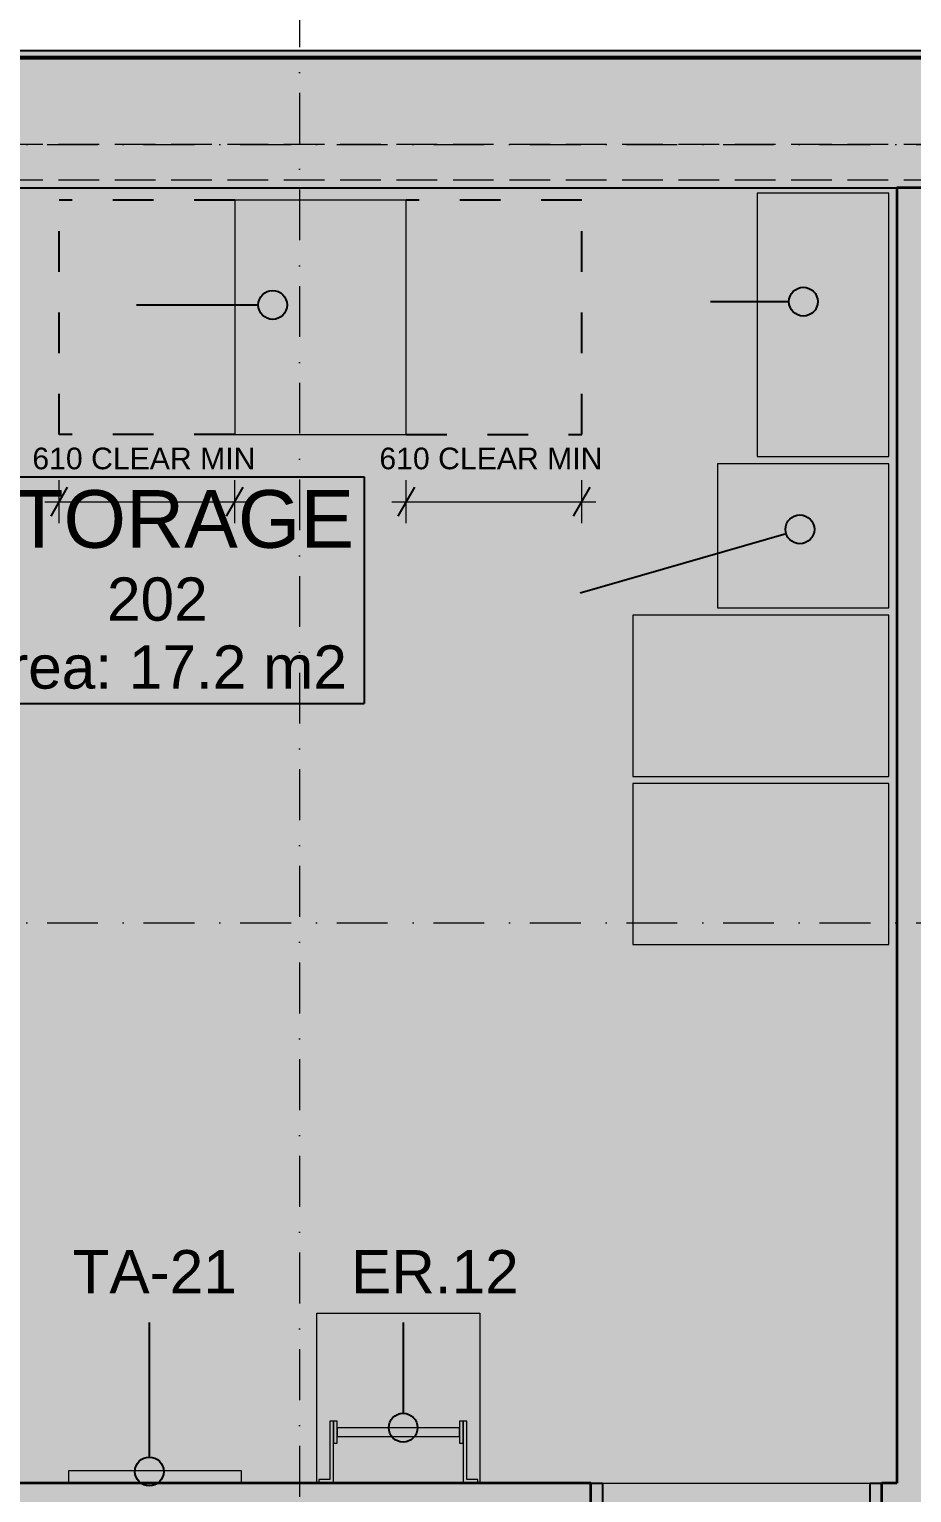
# Model space of a CAD drawing. Header units: millimetres. Extents: x -14278 to 97203, y -22378 to 34603.
# Drawn here: x 56610 to 59674, y 5135 to 10211 of the extents above; entities that cross this region are included whole.
import ezdxf
from ezdxf.enums import TextEntityAlignment as Align

# ---------------------------------------------------------------- set-up
doc = ezdxf.new("R2010")
doc.units = ezdxf.units.MM
doc.header["$MEASUREMENT"] = 0
for name, pattern in [('Dashed', [282.222223, 141.111112, -141.111112]), ('Dot & Dashed', [335.138881, 176.388884, -88.194442, 0, -70.555556]), ('Hidden Line', [195.611112, 141.111112, -54.5])]:
    doc.linetypes.add(name, pattern=pattern)
for name, color, linetype in [('A-Zz_20_10_90-T_TextFFEInternal', 7, 'Continuous'), ('NewA-Ee_25_10-M_WallsExternal', 7, 'Continuous'), ('NewA-Ee_25_10-M_WallsInternal', 7, 'Continuous'), ('NewA-Ee_30_10-M_Roofs', 7, 'Continuous'), ('NewA-Ee_30_40-M_Floors', 7, 'Continuous'), ('NewA-Ee_40_20-M_GeneralFFAndEInternalEquipment', 7, 'Continuous'), ('NewA-Ee_40_20-M_GeneralFFAndEInternalFixed', 7, 'Continuous'), ('NewA-SL-M_SpacesInternal', 7, 'Continuous'), ('NewA-Ss_30_25-M_CeilingAndSoffitSystems', 7, 'Continuous'), ('NewA-Zz_20_10_90-T_TextFFEInternal', 7, 'Continuous'), ('NewA-Zz_20_20-D_DimensionFFE', 7, 'Continuous'), ('NewA-Zz_35_40_80-M_GridStructural', 7, 'Continuous'), ('NewA-Zz_50_90_00-M_GrossInternal', 7, 'Continuous'), ('NewA-Zz_60_50_90-P_VoidOpening', 7, 'Continuous')]:
    doc.layers.add(name, color=color, linetype=linetype)
doc.styles.add('GENERATED_STYLE_1', font='')
doc.styles.get('GENERATED_STYLE_1').set_extended_font_data('Arial')
doc.dimstyles.new('GENERATED_STYLE__3', dxfattribs={"dimtxt": 75, "dimasz": 76, "dimexe": 0.18, "dimexo": 300, "dimgap": 0.09, "dimtad": 1, "dimtih": 1, "dimtoh": 1, "dimdec": 0, "dimzin": 0, "dimdsep": 46, "dimtxsty": 'GENERATED_STYLE_1', "dimblk": 'ARROWHEAD_2', "dimblk1": 'ARROWHEAD_2', "dimblk2": 'ARROWHEAD_2', "dimcen": 0.09, "dimclrd": 6, "dimclre": 6, "dimclrt": 7, "dimazin": 0, "dimtfac": 1, "dimtdec": 4, "dimtmove": 2, "dimatfit": 3, "dimfxl": 0, "dimtolj": 1, "dimtzin": 0, "dimarcsym": 0})

# ---------------------------------------------------------------- blocks, each defined once
blk = doc.blocks.new('Slab_29_2', base_point=(87898, 1112.3))
at = {"layer": 'NewA-Ee_30_40-M_Floors', "linetype": 'Continuous', "lineweight": 13}
blk.add_hatch(color=254, dxfattribs=at).paths.add_polyline_path([(87898, 1112.3), (87898, 7409.5), (90347.7, 7409.5), (90347.7, 9661.5), (55798.3, 9661.5), (55798.3, 1112.3)])
at = {"layer": 'NewA-Ee_30_40-M_Floors', "color": 6, "linetype": 'Continuous', "lineweight": 13, "flags": 128}
blk.add_lwpolyline([(87898, 1112.3), (55798.3, 1112.3), (55798.3, 9661.5), (90347.7, 9661.5), (90347.7, 7409.5), (87898, 7409.5)], close=True, dxfattribs=at)
blk = doc.blocks.new('STORAGE_202_39_2', base_point=(57054.8, 8305))
at = {"layer": 'NewA-SL-M_SpacesInternal', "color": 253, "linetype": 'Continuous', "lineweight": 13}
for p, q in [((55798.3, 9661.5), (55798.3, 5167.8)), ((59621.6, 9661.5), (55798.3, 9661.5)), ((59621.6, 5167.8), (59621.6, 9661.5)), ((55798.3, 5167.8), (59621.6, 5167.8))]:
    blk.add_line(p, q, dxfattribs=at)
at = {"layer": 'NewA-SL-M_SpacesInternal', "linetype": 'Continuous'}
for p, q in [((56336.7, 8658.6), (56336.7, 8344.3)), ((56336.7, 8658.6), (57772.9, 8658.6)), ((57772.9, 8658.6), (57772.9, 8344.3)), ((56336.7, 8344.3), (56336.7, 8108.6)), ((57772.9, 8344.3), (57772.9, 8108.6)), ((56336.7, 8108.6), (56336.7, 7872.8)), ((57772.9, 8108.6), (57772.9, 7872.8)), ((56336.7, 7872.8), (57772.9, 7872.8))]:
    blk.add_line(p, q, dxfattribs=at)
at = {"layer": 'NewA-SL-M_SpacesInternal', "color": 5, "lineweight": 70, "style": 'GENERATED_STYLE_1'}
for tag, height, p in [('ROOM_NAME', 200, (57054.8, 8612.8)), ('ROOM_NUMBER', 150, (57054.8, 8310)), ('adj_text', 150, (57054.8, 8074.3))]:
    blk.add_attdef(tag, text='', height=height, dxfattribs=at).set_placement(p, align=Align.TOP_CENTER)
blk = doc.blocks.new('Slab_38_2', base_point=(55798.3, 5167.8))
at = {"layer": 'NewA-Ss_30_25-M_CeilingAndSoffitSystems', "linetype": 'Continuous', "lineweight": 0}
blk.add_hatch(color=255, dxfattribs=at).paths.add_polyline_path([(55798.3, 5167.8), (57608.9, 5167.8), (57608.9, 5758.3), (58174.1, 5758.3), (58174.1, 5167.8), (59621.6, 5167.8), (59621.6, 9661.5), (55798.3, 9661.5)])
at = {"layer": 'NewA-Ss_30_25-M_CeilingAndSoffitSystems', "color": 6, "linetype": 'Continuous', "lineweight": 13, "flags": 128}
blk.add_lwpolyline([(55798.3, 5167.8), (57608.9, 5167.8), (57608.9, 5758.3), (58174.1, 5758.3), (58174.1, 5167.8), (59621.6, 5167.8), (59621.6, 9661.5), (55798.3, 9661.5)], close=True, dxfattribs=at)
blk = doc.blocks.new('Wall_67_2', base_point=(55648, 9811.8))
at = {"layer": 'NewA-Ee_25_10-M_WallsExternal', "linetype": 'Continuous', "lineweight": 13}
for points in [[(61767.9, 10136.7), (55323.1, 10136.7), (55343.2, 10116.6), (61767.9, 10116.6)], [(55348, 10111.8), (55648, 9811.8), (61788, 9811.8), (61788, 9836.7), (61767.9, 9836.7), (61767.9, 10111.8)], [(55648, 9811.8), (55718.4, 9741.4), (61775, 9741.4), (61775, 9786.7), (61788, 9786.7), (61788, 9811.8)], [(61775, 9741.4), (55718.4, 9741.4), (55781.9, 9677.9), (61775, 9677.9)], [(61775, 9677.9), (55781.9, 9677.9), (55798.3, 9661.5), (61775, 9661.5)]]:
    blk.add_hatch(color=6, dxfattribs=at).paths.add_polyline_path(points)
at = {"layer": 'NewA-Ee_25_10-M_WallsExternal', "linetype": 'Continuous'}
blk.add_line((55343.2, 10116.6), (61767.9, 10116.6), dxfattribs=at)
at = {"layer": 'NewA-Ee_25_10-M_WallsExternal', "color": 92, "linetype": 'Continuous', "lineweight": 35}
blk.add_line((55348, 10111.8), (61767.9, 10111.8), dxfattribs=at)
at = {"layer": 'NewA-Ee_25_10-M_WallsExternal', "linetype": 'Continuous', "flags": 128}
for points in [[(61767.9, 10136.7), (55323.1, 10136.7)], [(55798.3, 9661.5), (61775, 9661.5)]]:
    blk.add_lwpolyline(points, dxfattribs=at)
blk = doc.blocks.new('Wall_80_2', base_point=(59621.6, 9661.5))
at = {"layer": 'NewA-Ee_25_10-M_WallsInternal', "linetype": 'Continuous', "lineweight": 13}
blk.add_hatch(color=6, dxfattribs=at).paths.add_polyline_path([(59621.6, 9661.5), (59621.6, 2557.2), (59771.6, 2707.2), (59771.6, 9661.5)])
at = {"layer": 'NewA-Ee_25_10-M_WallsInternal', "color": 92, "linetype": 'Continuous', "lineweight": 35, "flags": 128}
for points in [[(59621.6, 9661.5), (59621.6, 5167.8)], [(59771.6, 9661.5), (59621.6, 9661.5)]]:
    blk.add_lwpolyline(points, dxfattribs=at)
blk = doc.blocks.new('Door 19_10')
at = {"layer": 'NewA-Ee_25_10-M_WallsInternal', "linetype": 'Continuous', "lineweight": 13}
for points in [[(465, 930), (420, 930), (420, 0), (465, 0)], [(-465, -150), (-465, 0), (-505, 0), (-505, -150)], [(505, -150), (505, 0), (465, 0), (465, -150)]]:
    blk.add_hatch(color=255, dxfattribs=at).paths.add_polyline_path(points)
at = {"layer": 'NewA-Ee_25_10-M_WallsInternal', "linetype": 'Continuous'}
for p, q in [((420, 0), (420, 930)), ((420, 930), (465, 930)), ((465, 930), (465, 0)), ((-465, 0), (-505, 0)), ((-505, 0), (-505, -150)), ((-465, -150), (-465, 0)), ((465, 0), (420, 0)), ((505, 0), (465, 0)), ((465, 0), (465, -150)), ((505, -150), (505, 0)), ((-505, -150), (-465, -150)), ((465, -150), (505, -150))]:
    blk.add_line(p, q, dxfattribs=at)
at = {"layer": 'NewA-Ee_25_10-M_WallsInternal', "color": 92, "linetype": 'Continuous', "lineweight": 35}
for p, q in [((-505, 0), (-505, -150)), ((505, 0), (505, -150))]:
    blk.add_line(p, q, dxfattribs=at)
at = {"layer": 'NewA-Ee_25_10-M_WallsInternal', "color": 6, "linetype": 'Continuous', "lineweight": 13}
blk.add_arc((465, 0), 930, 90, 180, dxfattribs=at)
blk = doc.blocks.new('Wall_92_2', base_point=(59621.6, 5167.8))
at = {"layer": 'NewA-Ee_25_10-M_WallsInternal', "linetype": 'Continuous', "lineweight": 13}
for points in [[(55798.3, 5017.8), (58559.5, 5017.8), (58559.5, 5167.8), (55798.3, 5167.8)], [(59569.5, 5017.8), (59621.6, 5017.8), (59621.6, 5167.8), (59569.5, 5167.8)]]:
    blk.add_hatch(color=6, dxfattribs=at).paths.add_polyline_path(points)
at = {"layer": 'NewA-Ee_25_10-M_WallsInternal', "color": 92, "linetype": 'Continuous', "lineweight": 35}
for p, q in [((58559.5, 5017.8), (58559.5, 5167.8)), ((59569.5, 5017.8), (59569.5, 5167.8))]:
    blk.add_line(p, q, dxfattribs=at)
at = {"layer": 'NewA-Ee_25_10-M_WallsInternal', "color": 92, "linetype": 'Continuous', "lineweight": 35, "flags": 128}
for points in [[(58559.5, 5167.8), (55798.3, 5167.8)], [(55798.3, 5167.8), (55798.3, 5017.8)], [(59621.6, 5167.8), (59569.5, 5167.8)], [(55798.3, 5017.8), (58196, 5017.8)], [(58321, 5017.8), (58559.5, 5017.8)], [(59569.5, 5017.8), (59621.6, 5017.8)]]:
    blk.add_lwpolyline(points, dxfattribs=at)
at = {"layer": 'NewA-Ee_25_10-M_WallsInternal', "linetype": 'Continuous', "xscale": -1, "zscale": 1000, "rotation": 180}
blk.add_blockref('Door 19_10', (59064.5, 5017.8), dxfattribs=at)
blk = doc.blocks.new('Morph_11_2', base_point=(55648, -5438.2))
at = {"layer": 'NewA-Ee_40_20-M_GeneralFFAndEInternalFixed', "linetype": 'Continuous', "lineweight": 0}
blk.add_hatch(color=255, dxfattribs=at).paths.add_polyline_path([(59137.3, 9643), (59137.3, 8729.1), (59594.5, 8729.1), (59594.5, 9643)])
at = {"layer": 'NewA-Ee_40_20-M_GeneralFFAndEInternalFixed', "color": 1, "linetype": 'Continuous', "lineweight": 18, "flags": 128}
for points in [[(59137.3, 9643), (59137.3, 8729.1)], [(59594.5, 9643), (59137.3, 9643)], [(59594.5, 8729.1), (59594.5, 9643)], [(59137.3, 8729.1), (59594.5, 8729.1)]]:
    blk.add_lwpolyline(points, dxfattribs=at)
blk = doc.blocks.new('Morph_12_2', base_point=(55648, -5438.2))
at = {"layer": 'NewA-Ee_40_20-M_GeneralFFAndEInternalFixed', "linetype": 'Continuous', "lineweight": 0}
blk.add_hatch(color=255, dxfattribs=at).paths.add_polyline_path([(58705.5, 7036.3), (59594.5, 7036.3), (59594.5, 7595.1), (58705.5, 7595.1)])
at = {"layer": 'NewA-Ee_40_20-M_GeneralFFAndEInternalFixed', "color": 1, "linetype": 'Continuous', "lineweight": 18, "flags": 128}
for points in [[(59594.5, 7595.1), (58705.5, 7595.1)], [(58705.5, 7595.1), (58705.5, 7036.3)], [(59594.5, 7036.3), (59594.5, 7595.1)], [(58705.5, 7036.3), (59594.5, 7036.3)]]:
    blk.add_lwpolyline(points, dxfattribs=at)
blk = doc.blocks.new('Morph_13_2', base_point=(55648, -5438.2))
at = {"layer": 'NewA-Ee_40_20-M_GeneralFFAndEInternalFixed', "linetype": 'Continuous', "lineweight": 0}
blk.add_hatch(color=255, dxfattribs=at).paths.add_polyline_path([(58705.5, 7620), (59594.5, 7620), (59594.5, 8179.3), (58705.5, 8179.3)])
at = {"layer": 'NewA-Ee_40_20-M_GeneralFFAndEInternalFixed', "color": 1, "linetype": 'Continuous', "lineweight": 18, "flags": 128}
for points in [[(59594.5, 8179.3), (58705.5, 8179.3)], [(58705.5, 8179.3), (58705.5, 7620)], [(59594.5, 7620), (59594.5, 8179.3)], [(58705.5, 7620), (59594.5, 7620)]]:
    blk.add_lwpolyline(points, dxfattribs=at)
blk = doc.blocks.new('Morph_14_2', base_point=(55648, -5438.2))
at = {"layer": 'NewA-Ee_40_20-M_GeneralFFAndEInternalFixed', "linetype": 'Continuous', "lineweight": 0}
blk.add_hatch(color=255, dxfattribs=at).paths.add_polyline_path([(58999.8, 8204.2), (59594.5, 8204.2), (59594.5, 8704.3), (58999.8, 8704.3)])
at = {"layer": 'NewA-Ee_40_20-M_GeneralFFAndEInternalFixed', "color": 1, "linetype": 'Continuous', "lineweight": 18, "flags": 128}
for points in [[(59594.5, 8704.3), (58999.8, 8704.3)], [(58999.8, 8704.3), (58999.8, 8204.2)], [(59594.5, 8204.2), (59594.5, 8704.3)], [(58999.8, 8204.2), (59594.5, 8204.2)]]:
    blk.add_lwpolyline(points, dxfattribs=at)
blk = doc.blocks.new('Morph_15_2', base_point=(55648, -5438.2))
at = {"layer": 'NewA-Ee_40_20-M_GeneralFFAndEInternalFixed', "linetype": 'Continuous', "lineweight": 0}
blk.add_hatch(color=255, dxfattribs=at).paths.add_polyline_path([(57323.4, 9618.1), (57323.4, 8805.9), (57918.1, 8805.9), (57918.1, 9618.1)])
at = {"layer": 'NewA-Ee_40_20-M_GeneralFFAndEInternalFixed', "color": 1, "linetype": 'Continuous', "lineweight": 18, "flags": 128}
for points in [[(57323.4, 9618.1), (57323.4, 8805.9)], [(57918.1, 9618.1), (57323.4, 9618.1)], [(57918.1, 8805.9), (57918.1, 9618.1)], [(57323.4, 8805.9), (57918.1, 8805.9)]]:
    blk.add_lwpolyline(points, dxfattribs=at)
blk = doc.blocks.new('Standard grid marker')
at = {"layer": 'NewA-Zz_35_40_80-M_GridStructural', "color": 6, "linetype": 'Dot & Dashed', "lineweight": 13}
blk.add_line((1000, 0), (18130.8, 0), dxfattribs=at)
at = {"layer": 'NewA-Zz_35_40_80-M_GridStructural', "style": 'GENERATED_STYLE_1'}
blk.add_attdef('AC_MarkerText_1', text='', height=250, rotation=90, dxfattribs=at).set_placement((-250, 14.3), align=Align.MIDDLE_CENTER)
blk = doc.blocks.new('Standard grid marker_2')
at = {"layer": 'NewA-Zz_35_40_80-M_GridStructural', "color": 6, "linetype": 'Dot & Dashed', "lineweight": 13}
blk.add_line((1000, 0), (40175.6, 0), dxfattribs=at)
at = {"layer": 'NewA-Zz_35_40_80-M_GridStructural', "style": 'GENERATED_STYLE_1'}
blk.add_attdef('AC_MarkerText_1', text='', height=250, dxfattribs=at).set_placement((41425.6, 14.3), align=Align.MIDDLE_CENTER)
blk = doc.blocks.new('Standard grid marker_4')
at = {"layer": 'NewA-Zz_35_40_80-M_GridStructural', "color": 6, "linetype": 'Dot & Dashed', "lineweight": 13}
blk.add_line((1000, 0), (40175.6, 0), dxfattribs=at)
blk = doc.blocks.new('Mirror 19_3')
at = {"layer": 'NewA-Ee_40_20-M_GeneralFFAndEInternalEquipment', "color": 1, "linetype": 'Continuous', "lineweight": 18}
for p, q in [((600, 40), (0, 40)), ((0, 40), (0, 0)), ((600, 40), (0, 40)), ((0, 40), (0, 0)), ((0, 0), (600, 0)), ((0, 0), (600, 0)), ((600, 0), (600, 40)), ((600, 0), (600, 40))]:
    blk.add_line(p, q, dxfattribs=at)
blk = doc.blocks.new('Wall Mounted Ladder 19')
at = {"layer": 'NewA-Ee_40_20-M_GeneralFFAndEInternalFixed', "color": 1, "linetype": 'Continuous', "lineweight": 18}
for p, q in [((-275.8, 0), (-275.8, -12.7)), ((-225, 0), (-275.8, 0)), ((-225, -215.9), (-225, 0)), ((225, 0), (225, -215.9)), ((275.8, 0), (225, 0)), ((275.8, -12.7), (275.8, 0)), ((-275.8, -12.7), (-237.7, -12.7)), ((-237.7, -12.7), (-237.7, -215.9)), ((237.7, -215.9), (237.7, -12.7)), ((237.7, -12.7), (275.8, -12.7)), ((-212.3, -139.7), (-225, -139.7)), ((-225, -139.7), (-225, -215.9)), ((-212.3, -215.9), (-212.3, -139.7)), ((225, -139.7), (212.3, -139.7)), ((212.3, -139.7), (212.3, -215.9)), ((225, -215.9), (225, -139.7)), ((-212.3, -162.8), (-212.3, -192.8)), ((212.3, -162.8), (-212.3, -162.8)), ((-212.3, -192.8), (212.3, -192.8)), ((212.3, -192.8), (212.3, -162.8)), ((-237.7, -215.9), (-225, -215.9)), ((-225, -215.9), (-212.3, -215.9)), ((212.3, -215.9), (225, -215.9)), ((225, -215.9), (237.7, -215.9))]:
    blk.add_line(p, q, dxfattribs=at)
blk = doc.blocks.new('Beam_12_2', base_point=(90498, 1111.8))
at = {"layer": 'NewA-Ee_30_10-M_Roofs', "color": 6, "linetype": 'Hidden Line', "lineweight": 13}
blk.add_line((90498, 9811.8), (55648, 9811.8), dxfattribs=at)
blk = doc.blocks.new('Line_66_2', base_point=(56982.8, 9255.2))
at = {"layer": 'NewA-Zz_20_10_90-T_TextFFEInternal', "linetype": 'Continuous'}
blk.add_hatch(color=256, dxfattribs=at).paths.add_polyline_path([(57505.2, 9255.2), (57501.4, 9274.3), (57490.6, 9290.5), (57474.4, 9301.4), (57455.2, 9305.2), (57436.1, 9301.4), (57419.9, 9290.5), (57409, 9274.3), (57405.2, 9255.2), (57409, 9236.1), (57419.9, 9219.8), (57436.1, 9209), (57455.2, 9205.2), (57474.4, 9209), (57490.6, 9219.8), (57501.4, 9236.1)])
blk.add_line((56982.8, 9255.2), (57405.2, 9255.2), dxfattribs=at)
blk.add_circle((57455.2, 9255.2), 50, dxfattribs=at)
blk = doc.blocks.new('Line_67_2', base_point=(58975, 9266.7))
at = {"layer": 'NewA-Zz_20_10_90-T_TextFFEInternal', "linetype": 'Continuous'}
blk.add_hatch(color=256, dxfattribs=at).paths.add_polyline_path([(59347.4, 9266.7), (59343.6, 9285.8), (59332.7, 9302.1), (59316.5, 9312.9), (59297.4, 9316.7), (59278.2, 9312.9), (59262, 9302.1), (59251.2, 9285.8), (59247.4, 9266.7), (59251.2, 9247.6), (59262, 9231.4), (59278.2, 9220.5), (59297.4, 9216.7), (59316.5, 9220.5), (59332.7, 9231.4), (59343.6, 9247.6)])
blk.add_line((58975, 9266.7), (59247.4, 9266.7), dxfattribs=at)
blk.add_circle((59297.4, 9266.7), 50, dxfattribs=at)
blk = doc.blocks.new('Line_68_2', base_point=(57907.9, 5725.4))
at = {"layer": 'NewA-Zz_20_10_90-T_TextFFEInternal', "linetype": 'Continuous'}
blk.add_hatch(color=256, dxfattribs=at).paths.add_polyline_path([(57957.9, 5360.6), (57954, 5379.8), (57943.2, 5396), (57927, 5406.8), (57907.9, 5410.6), (57888.7, 5406.8), (57872.5, 5396), (57861.7, 5379.8), (57857.9, 5360.6), (57861.7, 5341.5), (57872.5, 5325.3), (57888.7, 5314.4), (57907.9, 5310.6), (57927, 5314.4), (57943.2, 5325.3), (57954, 5341.5)])
blk.add_line((57907.9, 5725.4), (57907.9, 5410.6), dxfattribs=at)
blk.add_circle((57907.9, 5360.6), 50, dxfattribs=at)
blk = doc.blocks.new('Line_77_2', base_point=(57026.8, 5725.4))
at = {"layer": 'NewA-Zz_20_10_90-T_TextFFEInternal', "linetype": 'Continuous'}
blk.add_hatch(color=256, dxfattribs=at).paths.add_polyline_path([(57076.8, 5208.8), (57073, 5227.9), (57062.1, 5244.2), (57045.9, 5255), (57026.8, 5258.8), (57007.7, 5255), (56991.4, 5244.2), (56980.6, 5227.9), (56976.8, 5208.8), (56980.6, 5189.7), (56991.4, 5173.5), (57007.7, 5162.6), (57026.8, 5158.8), (57045.9, 5162.6), (57062.1, 5173.5), (57073, 5189.7)])
blk.add_line((57026.8, 5725.4), (57026.8, 5258.8), dxfattribs=at)
blk.add_circle((57026.8, 5208.8), 50, dxfattribs=at)
blk = doc.blocks.new('Line_78_2', base_point=(58522.7, 8256.1))
at = {"layer": 'NewA-Zz_20_10_90-T_TextFFEInternal', "linetype": 'Continuous'}
blk.add_hatch(color=256, dxfattribs=at).paths.add_polyline_path([(59335.4, 8476.8), (59331.6, 8495.9), (59320.8, 8512.2), (59304.5, 8523), (59285.4, 8526.8), (59266.3, 8523), (59250.1, 8512.2), (59239.2, 8495.9), (59235.4, 8476.8), (59239.2, 8457.7), (59250.1, 8441.5), (59266.3, 8430.6), (59285.4, 8426.8), (59304.5, 8430.6), (59320.8, 8441.5), (59331.6, 8457.7)])
blk.add_line((58522.7, 8256.1), (59237.4, 8462.9), dxfattribs=at)
blk.add_circle((59285.4, 8476.8), 50, dxfattribs=at)
blk = doc.blocks.new('*D1005', base_point=(55648, -5438.2))
at = {"layer": 'NewA-Zz_20_20-D_DimensionFFE', "color": 6, "linetype": 'Continuous', "lineweight": 13}
for p, q in [((56713.4, 8497.8), (56713.4, 8647.8)), ((57323.4, 8497.8), (57323.4, 8647.8)), ((56664.5, 8572.8), (56713.4, 8572.8)), ((56713.4, 8572.8), (57323.4, 8572.8)), ((57323.4, 8572.8), (57372.3, 8572.8))]:
    blk.add_line(p, q, dxfattribs=at)
at = {"layer": 'NewA-Zz_20_20-D_DimensionFFE', "linetype": 'Continuous'}
for p, q in [((56742.2, 8622.8), (56684.5, 8522.8)), ((57294.5, 8522.8), (57352.2, 8622.8))]:
    blk.add_line(p, q, dxfattribs=at)
at = {"layer": 'NewA-Zz_20_20-D_DimensionFFE', "insert": (56620.8, 8684.2), "char_height": 75, "attachment_point": 7, "style": 'GENERATED_STYLE_1'}
blk.add_mtext('\\A1;{\\fArial|b0|i0|c0|p34;610 CLEAR MIN}', dxfattribs=at)
blk = doc.blocks.new('ARROWHEAD_2')
at = {"color": 0, "linetype": 'Continuous', "lineweight": 0}
for p, q in [((0, 0), (-1, 0)), ((-0.378, -0.655), (0.378, 0.655))]:
    blk.add_line(p, q, dxfattribs=at)
blk = doc.blocks.new('*D1006', base_point=(55648, -5438.2))
at = {"layer": 'NewA-Zz_20_20-D_DimensionFFE', "color": 6, "linetype": 'Continuous', "lineweight": 13}
for p, q in [((57918.1, 8497.8), (57918.1, 8647.8)), ((58528.1, 8497.8), (58528.1, 8647.8)), ((57869.2, 8572.8), (57918.1, 8572.8)), ((57918.1, 8572.8), (58528.1, 8572.8)), ((58528.1, 8572.8), (58577, 8572.8))]:
    blk.add_line(p, q, dxfattribs=at)
at = {"layer": 'NewA-Zz_20_20-D_DimensionFFE', "linetype": 'Continuous'}
for p, q in [((57947, 8622.8), (57889.3, 8522.8)), ((58499.3, 8522.8), (58557, 8622.8))]:
    blk.add_line(p, q, dxfattribs=at)
at = {"layer": 'NewA-Zz_20_20-D_DimensionFFE', "insert": (57825.5, 8684.2), "char_height": 75, "attachment_point": 7, "style": 'GENERATED_STYLE_1'}
blk.add_mtext('\\A1;{\\fArial|b0|i0|c0|p34;610 CLEAR MIN}', dxfattribs=at)
blk = doc.blocks.new('Label_159_2', base_point=(57593.1, 6061.1))
at = {"layer": 'A-Zz_20_10_90-T_TextFFEInternal', "insert": (58018.1, 5976.8), "char_height": 150, "attachment_point": 2, "style": 'GENERATED_STYLE_1'}
blk.add_mtext('\\fArial|b0|i0|c0|p34;ER.12\\fArial|b0|i0|c0|p34;\\fArial|b0|i0|c0|p34;\\fArial|b0|i0|c0|p34;\\fArial|b0|i0|c0|p34;\\fArial|b0|i0|c0|p34;\\fArial|b0|i0|c0|p34;\\fArial|b0|i0|c0|p34;\\fArial|b0|i0|c0|p34;\\fArial|b0|i0|c0|p34;\\fArial|b0|i0|c0|p34;\\fArial|b0|i0|c0|p34;\\fArial|b0|i0|c0|p34;\\fArial|b0|i0|c0|p34;\\fArial|b0|i0|c0|p34;\\fArial|b0|i0|c0|p34;\\fArial|b0|i0|c0|p34;\\fArial|b0|i0|c0|p34;\\fArial|b0|i0|c0|p34;\\fArial|b0|i0|c0|p34;\\fArial|b0|i0|c0|p34;\\fArial|b0|i0|c0|p34;\\fArial|b0|i0|c0|p34;\\fArial|b0|i0|c0|p34;\\fArial|b0|i0|c0|p34;\\fArial|b0|i0|c0|p34;\\fArial|b0|i0|c0|p34;\\fArial|b0|i0|c0|p34;\\fArial|b0|i0|c0|p34;\\fArial|b0|i0|c0|p34;}', dxfattribs=at)
blk = doc.blocks.new('Label_160_2', base_point=(56620.4, 6061.1))
at = {"layer": 'A-Zz_20_10_90-T_TextFFEInternal', "insert": (57045.4, 5976.8), "char_height": 150, "attachment_point": 2, "style": 'GENERATED_STYLE_1'}
blk.add_mtext('\\fArial|b0|i0|c0|p34;TA-21\\fArial|b0|i0|c0|p34;\\fArial|b0|i0|c0|p34;\\fArial|b0|i0|c0|p34;\\fArial|b0|i0|c0|p34;\\fArial|b0|i0|c0|p34;\\fArial|b0|i0|c0|p34;\\fArial|b0|i0|c0|p34;\\fArial|b0|i0|c0|p34;\\fArial|b0|i0|c0|p34;\\fArial|b0|i0|c0|p34;\\fArial|b0|i0|c0|p34;\\fArial|b0|i0|c0|p34;\\fArial|b0|i0|c0|p34;\\fArial|b0|i0|c0|p34;\\fArial|b0|i0|c0|p34;\\fArial|b0|i0|c0|p34;\\fArial|b0|i0|c0|p34;\\fArial|b0|i0|c0|p34;\\fArial|b0|i0|c0|p34;\\fArial|b0|i0|c0|p34;\\fArial|b0|i0|c0|p34;\\fArial|b0|i0|c0|p34;\\fArial|b0|i0|c0|p34;\\fArial|b0|i0|c0|p34;\\fArial|b0|i0|c0|p34;\\fArial|b0|i0|c0|p34;\\fArial|b0|i0|c0|p34;\\fArial|b0|i0|c0|p34;\\fArial|b0|i0|c0|p34;}', dxfattribs=at)
blk = doc.blocks.new('Beam_14_2', base_point=(90498, 988.5))
at = {"layer": 'NewA-Zz_60_50_90-P_VoidOpening', "color": 6, "linetype": 'Hidden Line', "lineweight": 13}
blk.add_line((90498, 9688.5), (55648, 9688.5), dxfattribs=at)

msp = doc.modelspace()

# ---------------------------------------------------------------- hatches: boundary and pattern name
at = {"layer": 'NewA-Zz_50_90_00-M_GrossInternal', "linetype": 'Continuous', "lineweight": 140}
msp.add_hatch(color=1, dxfattribs=at).paths.add_polyline_path([(55798.3, 9661.5), (90347.7, 9661.5), (90347.7, 1262.1), (61147.7, 1262.1), (61147.7, -3287.9), (57698.3, -3287.9), (57698.3, 1262.1), (55798.3, 1262.1)])

# ---------------------------------------------------------------- linework, layer by layer
at = {"layer": 'NewA-Zz_20_10_90-T_TextFFEInternal', "linetype": 'Dashed'}
for p, q in [((57323.4, 9618.1), (56713.4, 9618.1)), ((56713.4, 8805.9), (56713.4, 9618.1)), ((58528.1, 9618.1), (57918.1, 9618.1)), ((58528.1, 8805.9), (58528.1, 9618.1)), ((57323.4, 8805.9), (56713.4, 8805.9)), ((57918.1, 8805.9), (58528.1, 8805.9))]:
    msp.add_line(p, q, dxfattribs=at)
at = {"layer": 'NewA-Zz_50_90_00-M_GrossInternal', "linetype": 'Continuous', "flags": 128}
msp.add_lwpolyline([(55798.3, 9661.5), (90347.7, 9661.5), (90347.7, 1262.1), (61147.7, 1262.1), (61147.7, -3287.9), (57698.3, -3287.9), (57698.3, 1262.1), (55798.3, 1262.1)], close=True, dxfattribs=at)

# ---------------------------------------------------------------- block references
at = {"layer": 'A-Zz_20_10_90-T_TextFFEInternal', "color": 6, "linetype": 'Continuous', "lineweight": 13}
for name, p in [('Label_160_2', (56620.4, 6061.1)), ('Label_159_2', (57593.1, 6061.1))]:
    msp.add_blockref(name, p, dxfattribs=at)
at = {"layer": 'NewA-Ee_25_10-M_WallsExternal', "color": 92, "lineweight": 35}
msp.add_blockref('Wall_67_2', (55648, 9811.8), dxfattribs=at)
at = {"layer": 'NewA-Ee_25_10-M_WallsInternal', "color": 92, "lineweight": 35}
for name, p in [('Wall_80_2', (59621.6, 9661.5)), ('Wall_92_2', (59621.6, 5167.8))]:
    msp.add_blockref(name, p, dxfattribs=at)
at = {"layer": 'NewA-Ee_30_10-M_Roofs', "color": 6, "lineweight": 13}
msp.add_blockref('Beam_12_2', (90498, 1111.8), dxfattribs=at)
at = {"layer": 'NewA-Ee_30_40-M_Floors', "color": 6, "linetype": 'Continuous', "lineweight": 13}
msp.add_blockref('Slab_29_2', (87898, 1112.3), dxfattribs=at)
at = {"layer": 'NewA-Ee_40_20-M_GeneralFFAndEInternalEquipment', "color": 6, "linetype": 'Continuous', "lineweight": 13, "zscale": 1000, "rotation": 180}
msp.add_blockref('Mirror 19_3', (57346.6, 5210.7), dxfattribs=at)
at = {"layer": 'NewA-Ee_40_20-M_GeneralFFAndEInternalFixed', "linetype": 'Continuous', "lineweight": 0}
for name in ['Morph_15_2', 'Morph_11_2', 'Morph_14_2', 'Morph_13_2', 'Morph_12_2']:
    msp.add_blockref(name, (55648, -5438.2), dxfattribs=at)
at = {"layer": 'NewA-Ee_40_20-M_GeneralFFAndEInternalFixed', "color": 6, "linetype": 'Continuous', "lineweight": 13, "zscale": 1000, "rotation": 180}
msp.add_blockref('Wall Mounted Ladder 19', (57890.9, 5167.8), dxfattribs=at)
at = {"layer": 'NewA-SL-M_SpacesInternal', "linetype": 'Continuous'}
msp.add_blockref('STORAGE_202_39_2', (57054.8, 8305), dxfattribs=at).add_auto_attribs({'ROOM_NAME': 'STORAGE', 'ROOM_NUMBER': '202', 'adj_text': 'Area: 17.2 m2'})
at = {"layer": 'NewA-Ss_30_25-M_CeilingAndSoffitSystems', "color": 6, "linetype": 'Continuous', "lineweight": 13}
msp.add_blockref('Slab_38_2', (55798.3, 5167.8), dxfattribs=at)
at = {"layer": 'NewA-Zz_20_10_90-T_TextFFEInternal', "linetype": 'Continuous'}
for name, p in [('Line_66_2', (56982.8, 9255.2)), ('Line_67_2', (58975, 9266.7)), ('Line_78_2', (58522.7, 8256.1)), ('Line_77_2', (57026.8, 5725.4)), ('Line_68_2', (57907.9, 5725.4))]:
    msp.add_blockref(name, p, dxfattribs=at)
at = {"layer": 'NewA-Zz_35_40_80-M_GridStructural', "color": 1, "linetype": 'Continuous', "lineweight": 18, "zscale": 1000}
for name, p, rotation in [('Standard grid marker', (57548, 12332), 270), ('Standard grid marker_4', (95171.3, 10111.8), 180)]:
    msp.add_blockref(name, p, dxfattribs=dict(at, rotation=rotation))
for p in [(53995.7, 9811.8), (53995.7, 7111.8)]:
    msp.add_blockref('Standard grid marker_2', p, dxfattribs=at)
at = {"layer": 'NewA-Zz_60_50_90-P_VoidOpening', "color": 6, "lineweight": 13}
msp.add_blockref('Beam_14_2', (90498, 988.5), dxfattribs=at)

# ---------------------------------------------------------------- dimensions: what is measured, and where the dimension line sits
at = {"layer": 'NewA-Zz_20_20-D_DimensionFFE', "color": 6, "linetype": 'Continuous', "lineweight": 13}
for base, p1, p2, picture, middle in [((57323.4, 8572.8), (56713.4, 8805.9), (57323.4, 8805.9), '*D1005', (57007.1, 8721.7)), ((58528.1, 8572.8), (57918.1, 8805.9), (58528.1, 8805.9), '*D1006', (58211.9, 8721.7))]:
    dim = msp.add_linear_dim(base=base, p1=p1, p2=p2, text='610 CLEAR MIN', dimstyle='GENERATED_STYLE__3', dxfattribs=at)
    dim.commit()
    dim.dimension.update_dxf_attribs({"geometry": picture, "text_midpoint": middle, "dimtype": 160})

doc.saveas('drawing.dxf')
